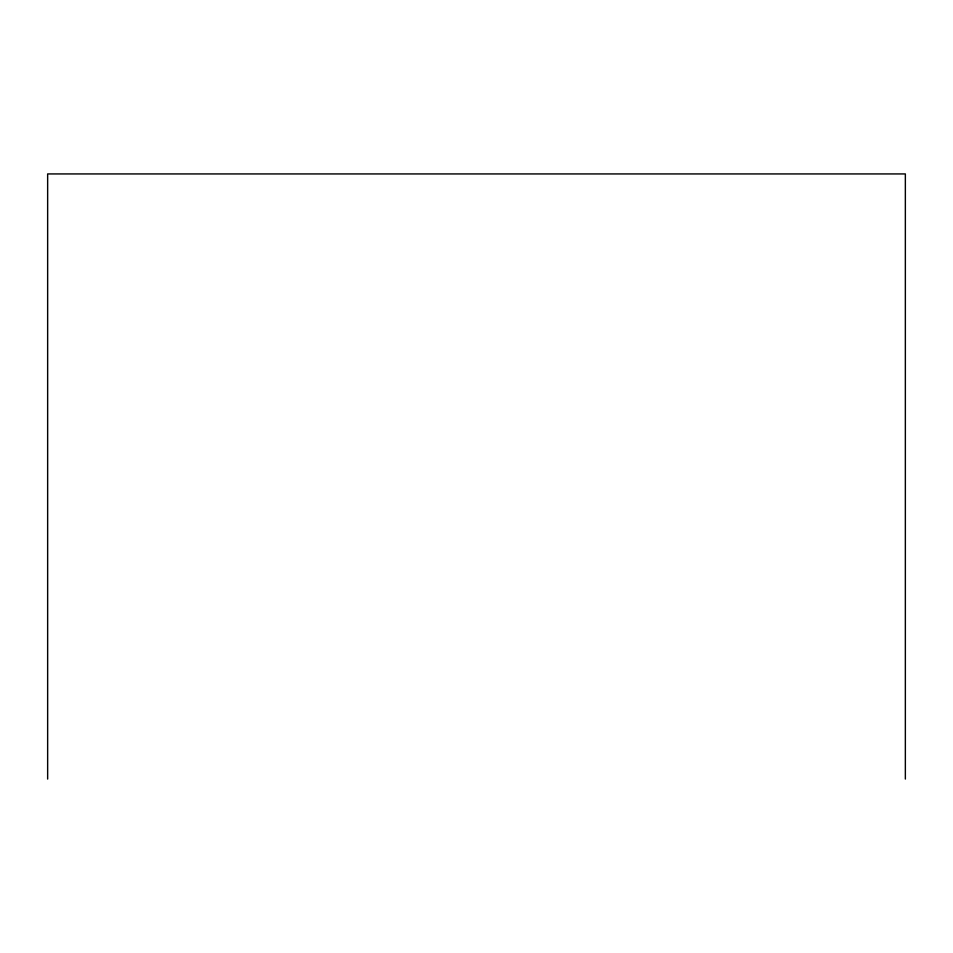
<?xml version="1.0" encoding="UTF-8"?>
<svg xmlns="http://www.w3.org/2000/svg" width="953" height="953" viewBox="0 0 953 953"><rect width="100%" height="100%" fill="white"/><g stroke="black" fill="none" stroke-linecap="round" stroke-linejoin="round"><path stroke-width="1.43" d="M905.35 779.066L905.35 173.934L47.65 173.934L47.65 779.066"/></g></svg>
